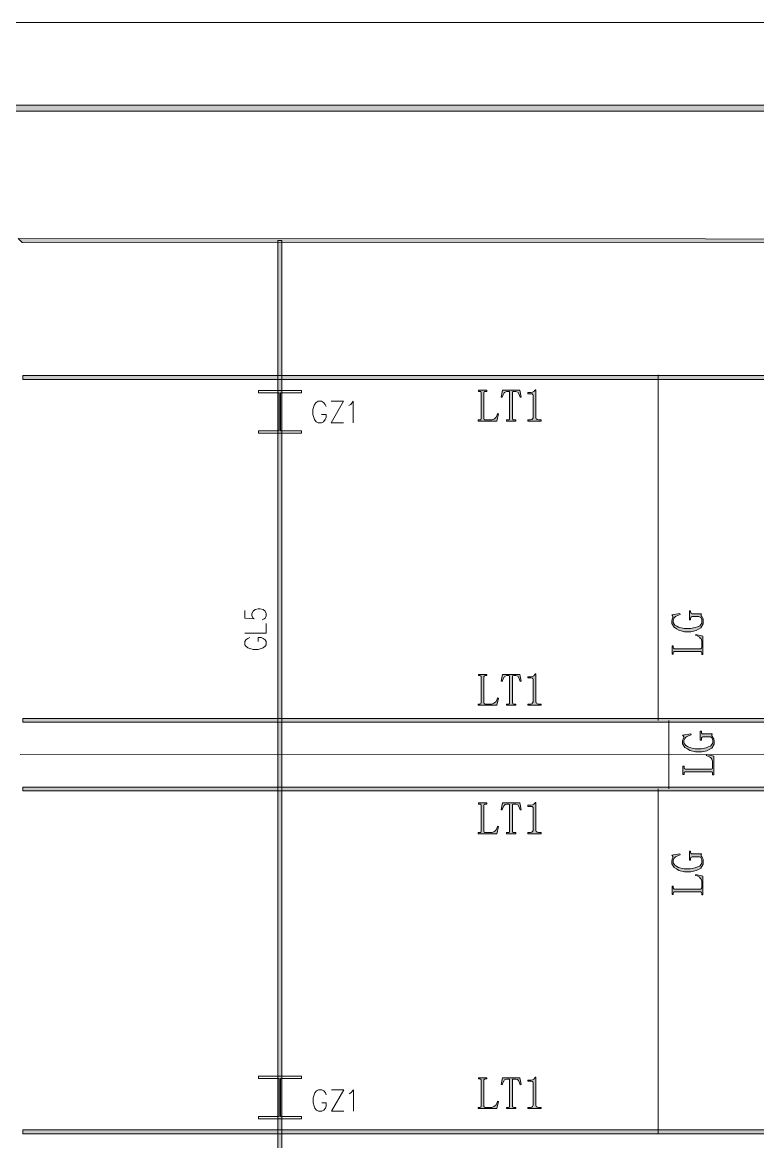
# Model space of a CAD drawing. Header units: millimetres. Extents: x 0 to 586, y 0 to 414.
# Drawn here: x 64.1 to 148.6, y 285.3 to 414.1 of the extents above; entities that cross this region are included whole.
import ezdxf

# ---------------------------------------------------------------- set-up
doc = ezdxf.new("R2010")
doc.units = ezdxf.units.MM

msp = doc.modelspace()

# ---------------------------------------------------------------- hatches: boundary and pattern name
h = msp.add_hatch(color=0)
h.dxf.hatch_style = 2
h.paths.add_polyline_path([(576.117861, 404.569083), (575.429944, 403.877639), (24.994306, 403.877639), (24.302861, 404.569083)])
h = msp.add_hatch(color=0)
h.dxf.hatch_style = 2
h.paths.add_polyline_path([(64.032694, 388.775222), (63.588194, 389.219722), (300.714833, 389.124472), (300.714833, 388.679972)])
h = msp.add_hatch(color=0)
h.dxf.hatch_style = 2
h.paths.add_polyline_path([(93.895333, 270.686389), (93.450833, 270.686389), (93.450833, 388.997472), (93.895333, 388.997472)])
h = msp.add_hatch(color=0)
h.dxf.hatch_style = 2
h.paths.add_polyline_path([(300.714833, 373.4435), (300.714833, 373.002528), (64.096194, 373.002528), (64.096194, 373.4435)])
h = msp.add_hatch(color=0)
h.dxf.hatch_style = 2
h.paths.add_polyline_path([(117.139861, 368.515194), (117.139861, 368.472861), (117.164556, 368.412889), (117.192778, 368.391722), (117.217472, 368.370556), (117.2845, 368.349389), (117.326833, 368.349389), (117.884222, 368.349389), (118.028861, 368.349389), (118.275806, 368.437583), (118.378111, 368.525778), (118.483944, 368.613972), (118.639167, 368.889139), (118.688556, 369.072583), (118.790861, 369.033778), (118.607417, 368.222389), (116.480167, 368.222389), (116.480167, 368.349389), (116.624806, 368.349389), (116.677722, 368.349389), (116.748278, 368.370556), (116.769444, 368.391722), (116.790611, 368.412889), (116.811778, 368.472861), (116.811778, 368.515194), (116.811778, 371.467944), (116.811778, 371.510278), (116.790611, 371.57025), (116.769444, 371.591417), (116.748278, 371.612583), (116.677722, 371.63375), (116.624806, 371.63375), (116.501333, 371.63375), (116.501333, 371.757222), (117.471472, 371.757222), (117.471472, 371.63375), (117.326833, 371.63375), (117.2845, 371.63375), (117.217472, 371.612583), (117.192778, 371.591417), (117.164556, 371.57025), (117.139861, 371.510278), (117.139861, 371.467944)])
h = msp.add_hatch(color=0)
h.dxf.hatch_style = 2
h.paths.add_polyline_path([(120.794639, 368.222389), (119.722194, 368.222389), (119.722194, 368.349389), (119.909167, 368.349389), (119.958556, 368.349389), (120.032639, 368.370556), (120.053806, 368.391722), (120.071444, 368.412889), (120.092611, 368.472861), (120.092611, 368.515194), (120.092611, 371.407972), (120.092611, 371.489111), (120.082028, 371.584361), (120.071444, 371.594944), (120.064389, 371.605528), (119.979722, 371.612583), (119.909167, 371.612583), (119.764528, 371.612583), (119.563444, 371.563194), (119.507, 371.510278), (119.447028, 371.457361), (119.309444, 371.178667), (119.228306, 370.952889), (119.101306, 370.974056), (119.288278, 371.757222), (121.249722, 371.757222), (121.412, 370.974056), (121.309694, 370.952889), (121.228556, 371.168083), (121.098028, 371.44325), (121.052167, 371.499694), (121.006306, 371.556139), (120.815806, 371.612583), (120.671167, 371.612583), (120.568861, 371.612583), (120.452444, 371.605528), (120.441861, 371.594944), (120.434806, 371.584361), (120.424222, 371.478528), (120.424222, 371.386806), (120.424222, 368.515194), (120.424222, 368.472861), (120.448917, 368.412889), (120.473611, 368.391722), (120.501833, 368.370556), (120.568861, 368.349389), (120.607667, 368.349389), (120.794639, 368.349389)])
h = msp.add_hatch(color=0)
h.dxf.hatch_style = 2
h.paths.add_polyline_path([(123.105333, 371.817194), (123.105333, 368.681), (123.105333, 368.596333), (123.15825, 368.472861), (123.211167, 368.430528), (123.260556, 368.391722), (123.405194, 368.349389), (123.500444, 368.349389), (123.705056, 368.349389), (123.705056, 368.222389), (122.198694, 368.222389), (122.198694, 368.349389), (122.385667, 368.349389), (122.487972, 368.349389), (122.639667, 368.391722), (122.685528, 368.430528), (122.731389, 368.472861), (122.77725, 368.596333), (122.77725, 368.681), (122.77725, 371.178667), (122.77725, 371.217472), (122.752556, 371.2845), (122.727861, 371.312722), (122.699639, 371.337417), (122.622028, 371.362111), (122.572639, 371.362111), (122.198694, 371.362111), (122.198694, 371.489111), (122.385667, 371.489111), (122.509139, 371.489111), (122.710222, 371.527917), (122.787833, 371.57025), (122.865444, 371.612583), (122.981861, 371.736056), (123.024194, 371.817194)])
h = msp.add_hatch(color=0)
h.dxf.hatch_style = 2
h.paths.add_polyline_path([(138.878028, 345.189528), (138.878028, 345.034306), (139.089694, 344.748556), (139.301361, 344.621556), (139.513028, 344.491028), (140.158611, 344.3605), (140.592528, 344.3605), (140.885333, 344.3605), (141.432139, 344.459278), (141.689667, 344.558056), (141.947194, 344.656833), (142.204722, 344.981389), (142.204722, 345.210694), (142.204722, 345.323583), (142.158861, 345.5035), (142.113, 345.570528), (142.067139, 345.637556), (141.929556, 345.715167), (141.834306, 345.72575), (141.132278, 345.72575), (141.072306, 345.72575), (140.980583, 345.694), (140.948833, 345.665778), (140.917083, 345.634028), (140.885333, 345.538778), (140.885333, 345.478806), (140.885333, 345.355333), (140.761861, 345.355333), (140.761861, 346.385444), (140.885333, 346.385444), (140.885333, 346.283139), (140.885333, 346.230222), (140.917083, 346.149083), (140.948833, 346.117333), (140.980583, 346.085583), (141.061722, 346.053833), (141.114639, 346.053833), (142.14475, 346.053833), (142.134167, 346.036194), (142.116528, 345.997389), (142.113, 345.983278), (142.109472, 345.965639), (142.102417, 345.930361), (142.102417, 345.909194), (142.102417, 345.891556), (142.109472, 345.849222), (142.113, 345.828056), (142.116528, 345.806889), (142.14475, 345.764556), (142.165917, 345.746917), (142.215306, 345.683417), (142.289389, 345.552889), (142.310556, 345.485861), (142.328194, 345.418833), (142.349361, 345.270667), (142.349361, 345.186), (142.349361, 344.875556), (142.077722, 344.424), (141.802556, 344.279361), (141.530917, 344.134722), (140.924139, 343.990083), (140.592528, 343.990083), (140.211528, 343.990083), (139.555361, 344.159417), (139.283722, 344.32875), (139.008556, 344.501611), (138.733389, 344.928472), (138.733389, 345.189528), (138.733389, 345.2495), (138.765139, 345.394139), (138.796889, 345.478806), (138.828639, 345.559944), (138.860389, 345.66225), (138.860389, 345.683417), (138.860389, 345.715167), (138.846278, 345.778667), (138.828639, 345.806889), (138.814528, 345.838639), (138.765139, 345.891556), (138.733389, 345.912722), (139.661194, 346.078528), (139.703528, 345.955056), (139.488333, 345.891556), (139.170833, 345.736333), (139.075583, 345.644611), (138.976806, 345.549361), (138.878028, 345.323583)])
h = msp.add_hatch(color=0)
h.dxf.hatch_style = 2
h.paths.add_polyline_path([(142.01775, 342.025111), (142.060083, 342.025111), (142.123583, 342.049806), (142.141222, 342.078028), (142.162389, 342.102722), (142.183556, 342.16975), (142.183556, 342.212083), (142.183556, 342.769472), (142.183556, 342.914111), (142.095361, 343.161056), (142.007167, 343.263361), (141.918972, 343.369194), (141.647333, 343.524417), (141.460361, 343.573806), (141.499167, 343.679639), (142.310556, 343.492667), (142.310556, 341.365417), (142.183556, 341.365417), (142.183556, 341.510056), (142.183556, 341.562972), (142.162389, 341.633528), (142.141222, 341.654694), (142.123583, 341.675861), (142.060083, 341.697028), (142.01775, 341.697028), (139.065, 341.697028), (139.026194, 341.697028), (138.962694, 341.675861), (138.941528, 341.654694), (138.920361, 341.633528), (138.902722, 341.562972), (138.902722, 341.510056), (138.902722, 341.386583), (138.775722, 341.386583), (138.775722, 342.356722), (138.902722, 342.356722), (138.902722, 342.212083), (138.902722, 342.16975), (138.920361, 342.102722), (138.941528, 342.078028), (138.962694, 342.049806), (139.026194, 342.025111), (139.065, 342.025111)])
h = msp.add_hatch(color=0)
h.dxf.hatch_style = 2
h.paths.add_polyline_path([(117.139861, 335.830333), (117.139861, 335.791528), (117.164556, 335.728028), (117.192778, 335.706861), (117.217472, 335.685694), (117.2845, 335.668056), (117.326833, 335.668056), (117.884222, 335.668056), (118.028861, 335.668056), (118.275806, 335.75625), (118.378111, 335.840917), (118.483944, 335.929111), (118.639167, 336.204278), (118.688556, 336.39125), (118.790861, 336.348917), (118.607417, 335.541056), (116.480167, 335.541056), (116.480167, 335.668056), (116.624806, 335.668056), (116.677722, 335.668056), (116.748278, 335.685694), (116.769444, 335.706861), (116.790611, 335.728028), (116.811778, 335.791528), (116.811778, 335.830333), (116.811778, 338.783083), (116.811778, 338.825417), (116.790611, 338.888917), (116.769444, 338.910083), (116.748278, 338.927722), (116.677722, 338.948889), (116.624806, 338.948889), (116.501333, 338.948889), (116.501333, 339.075889), (117.471472, 339.075889), (117.471472, 338.948889), (117.326833, 338.948889), (117.2845, 338.948889), (117.217472, 338.927722), (117.192778, 338.910083), (117.164556, 338.888917), (117.139861, 338.825417), (117.139861, 338.783083)])
h = msp.add_hatch(color=0)
h.dxf.hatch_style = 2
h.paths.add_polyline_path([(120.794639, 335.541056), (119.722194, 335.541056), (119.722194, 335.668056), (119.909167, 335.668056), (119.958556, 335.668056), (120.032639, 335.685694), (120.053806, 335.706861), (120.071444, 335.728028), (120.092611, 335.791528), (120.092611, 335.830333), (120.092611, 338.723111), (120.092611, 338.807778), (120.082028, 338.8995), (120.071444, 338.910083), (120.064389, 338.920667), (119.979722, 338.93125), (119.909167, 338.93125), (119.764528, 338.93125), (119.563444, 338.878333), (119.507, 338.828944), (119.447028, 338.776028), (119.309444, 338.497333), (119.228306, 338.268028), (119.101306, 338.292722), (119.288278, 339.075889), (121.249722, 339.075889), (121.412, 338.292722), (121.309694, 338.268028), (121.228556, 338.48675), (121.098028, 338.761917), (121.052167, 338.818361), (121.006306, 338.874806), (120.815806, 338.93125), (120.671167, 338.93125), (120.568861, 338.93125), (120.452444, 338.920667), (120.441861, 338.910083), (120.434806, 338.8995), (120.424222, 338.797194), (120.424222, 338.705472), (120.424222, 335.830333), (120.424222, 335.791528), (120.448917, 335.728028), (120.473611, 335.706861), (120.501833, 335.685694), (120.568861, 335.668056), (120.607667, 335.668056), (120.794639, 335.668056)])
h = msp.add_hatch(color=0)
h.dxf.hatch_style = 2
h.paths.add_polyline_path([(123.105333, 339.135861), (123.105333, 335.996139), (123.105333, 335.915), (123.15825, 335.791528), (123.211167, 335.749194), (123.260556, 335.706861), (123.405194, 335.668056), (123.500444, 335.668056), (123.705056, 335.668056), (123.705056, 335.541056), (122.198694, 335.541056), (122.198694, 335.668056), (122.385667, 335.668056), (122.487972, 335.668056), (122.639667, 335.706861), (122.685528, 335.749194), (122.731389, 335.791528), (122.77725, 335.915), (122.77725, 335.996139), (122.77725, 338.493806), (122.77725, 338.536139), (122.752556, 338.603167), (122.727861, 338.627861), (122.699639, 338.652556), (122.622028, 338.680778), (122.572639, 338.680778), (122.198694, 338.680778), (122.198694, 338.80425), (122.385667, 338.80425), (122.509139, 338.80425), (122.710222, 338.846583), (122.787833, 338.888917), (122.865444, 338.927722), (122.981861, 339.051194), (123.024194, 339.135861)])
h = msp.add_hatch(color=0)
h.dxf.hatch_style = 2
h.paths.add_polyline_path([(300.714833, 334.01), (300.714833, 333.5655), (64.096194, 333.5655), (64.096194, 334.01)])
h = msp.add_hatch(color=0)
h.dxf.hatch_style = 2
h.paths.add_polyline_path([(140.126861, 331.353583), (140.126861, 331.198361), (140.338528, 330.916139), (140.550194, 330.785611), (140.761861, 330.658611), (141.407444, 330.528083), (141.841361, 330.528083), (142.130639, 330.528083), (142.677444, 330.626861), (142.934972, 330.725639), (143.196028, 330.824417), (143.453556, 331.148972), (143.453556, 331.37475), (143.453556, 331.487639), (143.407694, 331.671083), (143.361833, 331.738111), (143.312444, 331.805139), (143.174861, 331.88275), (143.083139, 331.893333), (142.381111, 331.893333), (142.317611, 331.893333), (142.225889, 331.861583), (142.194139, 331.829833), (142.165917, 331.798083), (142.134167, 331.706361), (142.134167, 331.642861), (142.134167, 331.519389), (142.007167, 331.519389), (142.007167, 332.553028), (142.134167, 332.553028), (142.134167, 332.447194), (142.134167, 332.397806), (142.165917, 332.313139), (142.194139, 332.284917), (142.225889, 332.253167), (142.307028, 332.221417), (142.359944, 332.221417), (143.390056, 332.221417), (143.379472, 332.20025), (143.365361, 332.164972), (143.358306, 332.147333), (143.354778, 332.133222), (143.35125, 332.097944), (143.35125, 332.076778), (143.35125, 332.055611), (143.354778, 332.013278), (143.358306, 331.995639), (143.365361, 331.974472), (143.390056, 331.932139), (143.411222, 331.910972), (143.464139, 331.851), (143.534694, 331.720472), (143.555861, 331.653444), (143.577028, 331.586417), (143.598194, 331.434722), (143.598194, 331.353583), (143.598194, 331.043139), (143.323028, 330.588056), (143.051389, 330.443417), (142.776222, 330.298778), (142.172972, 330.154139), (141.841361, 330.154139), (141.460361, 330.154139), (140.804194, 330.327), (140.529028, 330.496333), (140.253861, 330.665667), (139.982222, 331.096056), (139.982222, 331.353583), (139.982222, 331.417083), (140.013972, 331.561722), (140.045722, 331.642861), (140.077472, 331.727528), (140.105694, 331.829833), (140.105694, 331.851), (140.105694, 331.88275), (140.091583, 331.942722), (140.077472, 331.974472), (140.059833, 332.006222), (140.013972, 332.059139), (139.982222, 332.076778), (140.910028, 332.242583), (140.948833, 332.119111), (140.733639, 332.059139), (140.419667, 331.903917), (140.320889, 331.808667), (140.222111, 331.716944), (140.126861, 331.487639)])
h = msp.add_hatch(color=0)
h.dxf.hatch_style = 2
h.paths.add_polyline_path([(143.266583, 328.192694), (143.308917, 328.192694), (143.368889, 328.217389), (143.390056, 328.242083), (143.411222, 328.270306), (143.432389, 328.337333), (143.432389, 328.376139), (143.432389, 328.933528), (143.432389, 329.078167), (143.344194, 329.328639), (143.256, 329.430944), (143.167806, 329.53325), (142.892639, 329.688472), (142.705667, 329.741389), (142.748, 329.843694), (143.555861, 329.656722), (143.555861, 327.533), (143.432389, 327.533), (143.432389, 327.677639), (143.432389, 327.727028), (143.411222, 327.801111), (143.390056, 327.822278), (143.368889, 327.843444), (143.308917, 327.861083), (143.266583, 327.861083), (140.313833, 327.861083), (140.2715, 327.861083), (140.211528, 327.843444), (140.190361, 327.822278), (140.169194, 327.801111), (140.148028, 327.727028), (140.148028, 327.677639), (140.148028, 327.554167), (140.021028, 327.554167), (140.021028, 328.520778), (140.148028, 328.520778), (140.148028, 328.376139), (140.148028, 328.337333), (140.169194, 328.270306), (140.190361, 328.242083), (140.211528, 328.217389), (140.2715, 328.192694), (140.313833, 328.192694)])
h = msp.add_hatch(color=0)
h.dxf.hatch_style = 2
h.paths.add_polyline_path([(300.714833, 326.121889), (300.714833, 325.677389), (64.096194, 325.677389), (64.096194, 326.121889)])
h = msp.add_hatch(color=0)
h.dxf.hatch_style = 2
h.paths.add_polyline_path([(117.139861, 321.045417), (117.139861, 321.003083), (117.164556, 320.943111), (117.192778, 320.921944), (117.217472, 320.900778), (117.2845, 320.879611), (117.326833, 320.879611), (117.884222, 320.879611), (118.028861, 320.879611), (118.275806, 320.967806), (118.378111, 321.056), (118.483944, 321.144194), (118.639167, 321.419361), (118.688556, 321.602806), (118.790861, 321.564), (118.607417, 320.752611), (116.480167, 320.752611), (116.480167, 320.879611), (116.624806, 320.879611), (116.677722, 320.879611), (116.748278, 320.900778), (116.769444, 320.921944), (116.790611, 320.943111), (116.811778, 321.003083), (116.811778, 321.045417), (116.811778, 323.998167), (116.811778, 324.0405), (116.790611, 324.100472), (116.769444, 324.121639), (116.748278, 324.142806), (116.677722, 324.163972), (116.624806, 324.163972), (116.501333, 324.163972), (116.501333, 324.287444), (117.471472, 324.287444), (117.471472, 324.163972), (117.326833, 324.163972), (117.2845, 324.163972), (117.217472, 324.142806), (117.192778, 324.121639), (117.164556, 324.100472), (117.139861, 324.0405), (117.139861, 323.998167)])
h = msp.add_hatch(color=0)
h.dxf.hatch_style = 2
h.paths.add_polyline_path([(120.794639, 320.752611), (119.722194, 320.752611), (119.722194, 320.879611), (119.909167, 320.879611), (119.958556, 320.879611), (120.032639, 320.900778), (120.053806, 320.921944), (120.071444, 320.943111), (120.092611, 321.003083), (120.092611, 321.045417), (120.092611, 323.938194), (120.092611, 324.019333), (120.082028, 324.114583), (120.071444, 324.125167), (119.979722, 324.142806), (119.909167, 324.142806), (119.764528, 324.142806), (119.563444, 324.093417), (119.507, 324.0405), (119.447028, 323.987583), (119.309444, 323.708889), (119.228306, 323.483111), (119.101306, 323.504278), (119.288278, 324.287444), (121.249722, 324.287444), (121.412, 323.504278), (121.309694, 323.483111), (121.228556, 323.698306), (121.098028, 323.973472), (121.052167, 324.029917), (121.006306, 324.086361), (120.815806, 324.142806), (120.671167, 324.142806), (120.568861, 324.142806), (120.452444, 324.132222), (120.441861, 324.125167), (120.434806, 324.114583), (120.424222, 324.00875), (120.424222, 323.917028), (120.424222, 321.045417), (120.424222, 321.003083), (120.448917, 320.943111), (120.473611, 320.921944), (120.501833, 320.900778), (120.568861, 320.879611), (120.607667, 320.879611), (120.794639, 320.879611)])
h = msp.add_hatch(color=0)
h.dxf.hatch_style = 2
h.paths.add_polyline_path([(123.105333, 324.347417), (123.105333, 321.211222), (123.105333, 321.126556), (123.15825, 321.003083), (123.211167, 320.96075), (123.260556, 320.921944), (123.405194, 320.879611), (123.500444, 320.879611), (123.705056, 320.879611), (123.705056, 320.752611), (122.198694, 320.752611), (122.198694, 320.879611), (122.385667, 320.879611), (122.487972, 320.879611), (122.639667, 320.921944), (122.685528, 320.96075), (122.731389, 321.003083), (122.77725, 321.126556), (122.77725, 321.211222), (122.77725, 323.708889), (122.77725, 323.747694), (122.752556, 323.814722), (122.727861, 323.842944), (122.699639, 323.867639), (122.622028, 323.892333), (122.572639, 323.892333), (122.198694, 323.892333), (122.198694, 324.019333), (122.385667, 324.019333), (122.509139, 324.019333), (122.710222, 324.058139), (122.787833, 324.100472), (122.865444, 324.142806), (122.981861, 324.266278), (123.024194, 324.347417)])
h = msp.add_hatch(color=0)
h.dxf.hatch_style = 2
h.paths.add_polyline_path([(138.878028, 317.552917), (138.878028, 317.397694), (139.089694, 317.111944), (139.301361, 316.984944), (139.513028, 316.854417), (140.158611, 316.723889), (140.592528, 316.723889), (140.885333, 316.723889), (141.432139, 316.822667), (141.689667, 316.921444), (141.947194, 317.020222), (142.204722, 317.344778), (142.204722, 317.574083), (142.204722, 317.686972), (142.158861, 317.866889), (142.113, 317.933917), (142.067139, 318.000944), (141.929556, 318.078556), (141.834306, 318.089139), (141.132278, 318.089139), (141.072306, 318.089139), (140.980583, 318.057389), (140.948833, 318.029167), (140.917083, 317.997417), (140.885333, 317.902167), (140.885333, 317.842194), (140.885333, 317.718722), (140.761861, 317.718722), (140.761861, 318.748833), (140.885333, 318.748833), (140.885333, 318.646528), (140.885333, 318.593611), (140.917083, 318.512472), (140.948833, 318.480722), (140.980583, 318.448972), (141.061722, 318.417222), (141.114639, 318.417222), (142.14475, 318.417222), (142.134167, 318.399583), (142.116528, 318.360778), (142.113, 318.346667), (142.109472, 318.329028), (142.102417, 318.29375), (142.102417, 318.272583), (142.102417, 318.254944), (142.109472, 318.212611), (142.113, 318.191444), (142.116528, 318.170278), (142.14475, 318.127944), (142.165917, 318.110306), (142.215306, 318.046806), (142.289389, 317.916278), (142.310556, 317.84925), (142.328194, 317.782222), (142.349361, 317.634056), (142.349361, 317.549389), (142.349361, 317.238944), (142.077722, 316.787389), (141.802556, 316.64275), (141.530917, 316.498111), (140.924139, 316.353472), (140.592528, 316.353472), (140.211528, 316.353472), (139.555361, 316.522806), (139.283722, 316.692139), (139.008556, 316.865), (138.733389, 317.291861), (138.733389, 317.552917), (138.733389, 317.612889), (138.765139, 317.757528), (138.796889, 317.842194), (138.828639, 317.923333), (138.860389, 318.025639), (138.860389, 318.046806), (138.860389, 318.078556), (138.846278, 318.142056), (138.828639, 318.170278), (138.814528, 318.202028), (138.765139, 318.254944), (138.733389, 318.276111), (139.661194, 318.441917), (139.703528, 318.318444), (139.488333, 318.254944), (139.170833, 318.099722), (139.075583, 318.008), (138.976806, 317.91275), (138.878028, 317.686972)])
h = msp.add_hatch(color=0)
h.dxf.hatch_style = 2
h.paths.add_polyline_path([(142.01775, 314.3885), (142.060083, 314.3885), (142.123583, 314.413194), (142.141222, 314.441417), (142.162389, 314.466111), (142.183556, 314.533139), (142.183556, 314.575472), (142.183556, 315.132861), (142.183556, 315.2775), (142.095361, 315.524444), (142.007167, 315.62675), (141.918972, 315.732583), (141.647333, 315.887806), (141.460361, 315.937194), (141.499167, 316.043028), (142.310556, 315.856056), (142.310556, 313.728806), (142.183556, 313.728806), (142.183556, 313.873444), (142.183556, 313.926361), (142.162389, 313.996917), (142.141222, 314.018083), (142.123583, 314.03925), (142.060083, 314.060417), (142.01775, 314.060417), (139.065, 314.060417), (139.026194, 314.060417), (138.962694, 314.03925), (138.941528, 314.018083), (138.920361, 313.996917), (138.902722, 313.926361), (138.902722, 313.873444), (138.902722, 313.749972), (138.775722, 313.749972), (138.775722, 314.720111), (138.902722, 314.720111), (138.902722, 314.575472), (138.902722, 314.533139), (138.920361, 314.466111), (138.941528, 314.441417), (138.962694, 314.413194), (139.026194, 314.3885), (139.065, 314.3885)])
h = msp.add_hatch(color=0)
h.dxf.hatch_style = 2
h.paths.add_polyline_path([(117.139861, 289.429472), (117.139861, 289.387139), (117.164556, 289.327167), (117.192778, 289.306), (117.217472, 289.284833), (117.2845, 289.263667), (117.326833, 289.263667), (117.884222, 289.263667), (118.028861, 289.263667), (118.275806, 289.351861), (118.378111, 289.440056), (118.483944, 289.52825), (118.639167, 289.803417), (118.688556, 289.990389), (118.790861, 289.948056), (118.607417, 289.140194), (116.480167, 289.140194), (116.480167, 289.263667), (116.624806, 289.263667), (116.677722, 289.263667), (116.748278, 289.284833), (116.769444, 289.306), (116.790611, 289.327167), (116.811778, 289.387139), (116.811778, 289.429472), (116.811778, 292.382222), (116.811778, 292.424556), (116.790611, 292.484528), (116.769444, 292.505694), (116.748278, 292.526861), (116.677722, 292.548028), (116.624806, 292.548028), (116.501333, 292.548028), (116.501333, 292.6715), (117.471472, 292.6715), (117.471472, 292.548028), (117.326833, 292.548028), (117.2845, 292.548028), (117.217472, 292.526861), (117.192778, 292.505694), (117.164556, 292.484528), (117.139861, 292.424556), (117.139861, 292.382222)])
h = msp.add_hatch(color=0)
h.dxf.hatch_style = 2
h.paths.add_polyline_path([(120.794639, 289.140194), (119.722194, 289.140194), (119.722194, 289.263667), (119.909167, 289.263667), (119.958556, 289.263667), (120.032639, 289.284833), (120.053806, 289.306), (120.071444, 289.327167), (120.092611, 289.387139), (120.092611, 289.429472), (120.092611, 292.32225), (120.092611, 292.403389), (120.082028, 292.498639), (120.071444, 292.509222), (120.064389, 292.519806), (119.979722, 292.530389), (119.909167, 292.530389), (119.764528, 292.530389), (119.563444, 292.477472), (119.507, 292.424556), (119.447028, 292.375167), (119.309444, 292.092944), (119.228306, 291.867167), (119.101306, 291.888333), (119.288278, 292.6715), (121.249722, 292.6715), (121.412, 291.888333), (121.309694, 291.867167), (121.228556, 292.085889), (121.098028, 292.357528), (121.052167, 292.413972), (121.006306, 292.470417), (120.815806, 292.530389), (120.671167, 292.530389), (120.568861, 292.530389), (120.452444, 292.519806), (120.441861, 292.509222), (120.434806, 292.498639), (120.424222, 292.396333), (120.424222, 292.301083), (120.424222, 289.429472), (120.424222, 289.387139), (120.448917, 289.327167), (120.473611, 289.306), (120.501833, 289.284833), (120.568861, 289.263667), (120.607667, 289.263667), (120.794639, 289.263667)])
h = msp.add_hatch(color=0)
h.dxf.hatch_style = 2
h.paths.add_polyline_path([(123.105333, 292.731472), (123.105333, 289.595278), (123.105333, 289.510611), (123.15825, 289.387139), (123.211167, 289.348333), (123.260556, 289.306), (123.405194, 289.263667), (123.500444, 289.263667), (123.705056, 289.263667), (123.705056, 289.140194), (122.198694, 289.140194), (122.198694, 289.263667), (122.385667, 289.263667), (122.487972, 289.263667), (122.639667, 289.306), (122.685528, 289.348333), (122.731389, 289.387139), (122.77725, 289.510611), (122.77725, 289.595278), (122.77725, 292.092944), (122.77725, 292.13175), (122.752556, 292.198778), (122.727861, 292.227), (122.699639, 292.251694), (122.622028, 292.276389), (122.572639, 292.276389), (122.198694, 292.276389), (122.198694, 292.403389), (122.385667, 292.403389), (122.509139, 292.403389), (122.710222, 292.445722), (122.787833, 292.484528), (122.865444, 292.526861), (122.981861, 292.650333), (123.024194, 292.731472)])
h = msp.add_hatch(color=0)
h.dxf.hatch_style = 2
h.paths.add_polyline_path([(300.714833, 286.684861), (300.714833, 286.240361), (64.096194, 286.240361), (64.096194, 286.684861)])

# ---------------------------------------------------------------- linework, layer by layer
at = {"color": 0, "lineweight": 0}
for points in [[(0, 0), (585.632278, 0), (585.632278, 414.0835), (0, 414.0835)], [(576.117861, 404.569083), (575.429944, 403.877639), (24.994306, 403.877639), (24.302861, 404.569083)], [(64.032694, 388.775222), (63.588194, 389.219722), (300.714833, 389.124472), (300.714833, 388.679972)], [(93.895333, 270.686389), (93.450833, 270.686389), (93.450833, 388.997472), (93.895333, 388.997472)], [(300.714833, 373.4435), (300.714833, 373.002528), (64.096194, 373.002528), (64.096194, 373.4435)], [(117.139861, 368.515194), (117.139861, 368.472861), (117.164556, 368.412889), (117.192778, 368.391722), (117.217472, 368.370556), (117.2845, 368.349389), (117.326833, 368.349389), (117.884222, 368.349389), (118.028861, 368.349389), (118.275806, 368.437583), (118.378111, 368.525778), (118.483944, 368.613972), (118.639167, 368.889139), (118.688556, 369.072583), (118.790861, 369.033778), (118.607417, 368.222389), (116.480167, 368.222389), (116.480167, 368.349389), (116.624806, 368.349389), (116.677722, 368.349389), (116.748278, 368.370556), (116.769444, 368.391722), (116.790611, 368.412889), (116.811778, 368.472861), (116.811778, 368.515194), (116.811778, 371.467944), (116.811778, 371.510278), (116.790611, 371.57025), (116.769444, 371.591417), (116.748278, 371.612583), (116.677722, 371.63375), (116.624806, 371.63375), (116.501333, 371.63375), (116.501333, 371.757222), (117.471472, 371.757222), (117.471472, 371.63375), (117.326833, 371.63375), (117.2845, 371.63375), (117.217472, 371.612583), (117.192778, 371.591417), (117.164556, 371.57025), (117.139861, 371.510278), (117.139861, 371.467944)], [(120.794639, 368.222389), (119.722194, 368.222389), (119.722194, 368.349389), (119.909167, 368.349389), (119.958556, 368.349389), (120.032639, 368.370556), (120.053806, 368.391722), (120.071444, 368.412889), (120.092611, 368.472861), (120.092611, 368.515194), (120.092611, 371.407972), (120.092611, 371.489111), (120.082028, 371.584361), (120.071444, 371.594944), (120.064389, 371.605528), (119.979722, 371.612583), (119.909167, 371.612583), (119.764528, 371.612583), (119.563444, 371.563194), (119.507, 371.510278), (119.447028, 371.457361), (119.309444, 371.178667), (119.228306, 370.952889), (119.101306, 370.974056), (119.288278, 371.757222), (121.249722, 371.757222), (121.412, 370.974056), (121.309694, 370.952889), (121.228556, 371.168083), (121.098028, 371.44325), (121.052167, 371.499694), (121.006306, 371.556139), (120.815806, 371.612583), (120.671167, 371.612583), (120.568861, 371.612583), (120.452444, 371.605528), (120.441861, 371.594944), (120.434806, 371.584361), (120.424222, 371.478528), (120.424222, 371.386806), (120.424222, 368.515194), (120.424222, 368.472861), (120.448917, 368.412889), (120.473611, 368.391722), (120.501833, 368.370556), (120.568861, 368.349389), (120.607667, 368.349389), (120.794639, 368.349389)], [(123.105333, 371.817194), (123.105333, 368.681), (123.105333, 368.596333), (123.15825, 368.472861), (123.211167, 368.430528), (123.260556, 368.391722), (123.405194, 368.349389), (123.500444, 368.349389), (123.705056, 368.349389), (123.705056, 368.222389), (122.198694, 368.222389), (122.198694, 368.349389), (122.385667, 368.349389), (122.487972, 368.349389), (122.639667, 368.391722), (122.685528, 368.430528), (122.731389, 368.472861), (122.77725, 368.596333), (122.77725, 368.681), (122.77725, 371.178667), (122.77725, 371.217472), (122.752556, 371.2845), (122.727861, 371.312722), (122.699639, 371.337417), (122.622028, 371.362111), (122.572639, 371.362111), (122.198694, 371.362111), (122.198694, 371.489111), (122.385667, 371.489111), (122.509139, 371.489111), (122.710222, 371.527917), (122.787833, 371.57025), (122.865444, 371.612583), (122.981861, 371.736056), (123.024194, 371.817194)], [(138.878028, 345.189528), (138.878028, 345.034306), (139.089694, 344.748556), (139.301361, 344.621556), (139.513028, 344.491028), (140.158611, 344.3605), (140.592528, 344.3605), (140.885333, 344.3605), (141.432139, 344.459278), (141.689667, 344.558056), (141.947194, 344.656833), (142.204722, 344.981389), (142.204722, 345.210694), (142.204722, 345.323583), (142.158861, 345.5035), (142.113, 345.570528), (142.067139, 345.637556), (141.929556, 345.715167), (141.834306, 345.72575), (141.132278, 345.72575), (141.072306, 345.72575), (140.980583, 345.694), (140.948833, 345.665778), (140.917083, 345.634028), (140.885333, 345.538778), (140.885333, 345.478806), (140.885333, 345.355333), (140.761861, 345.355333), (140.761861, 346.385444), (140.885333, 346.385444), (140.885333, 346.283139), (140.885333, 346.230222), (140.917083, 346.149083), (140.948833, 346.117333), (140.980583, 346.085583), (141.061722, 346.053833), (141.114639, 346.053833), (142.14475, 346.053833), (142.134167, 346.036194), (142.116528, 345.997389), (142.113, 345.983278), (142.109472, 345.965639), (142.102417, 345.930361), (142.102417, 345.909194), (142.102417, 345.891556), (142.109472, 345.849222), (142.113, 345.828056), (142.116528, 345.806889), (142.14475, 345.764556), (142.165917, 345.746917), (142.215306, 345.683417), (142.289389, 345.552889), (142.310556, 345.485861), (142.328194, 345.418833), (142.349361, 345.270667), (142.349361, 345.186), (142.349361, 344.875556), (142.077722, 344.424), (141.802556, 344.279361), (141.530917, 344.134722), (140.924139, 343.990083), (140.592528, 343.990083), (140.211528, 343.990083), (139.555361, 344.159417), (139.283722, 344.32875), (139.008556, 344.501611), (138.733389, 344.928472), (138.733389, 345.189528), (138.733389, 345.2495), (138.765139, 345.394139), (138.796889, 345.478806), (138.828639, 345.559944), (138.860389, 345.66225), (138.860389, 345.683417), (138.860389, 345.715167), (138.846278, 345.778667), (138.828639, 345.806889), (138.814528, 345.838639), (138.765139, 345.891556), (138.733389, 345.912722), (139.661194, 346.078528), (139.703528, 345.955056), (139.488333, 345.891556), (139.170833, 345.736333), (139.075583, 345.644611), (138.976806, 345.549361), (138.878028, 345.323583)], [(142.01775, 342.025111), (142.060083, 342.025111), (142.123583, 342.049806), (142.141222, 342.078028), (142.162389, 342.102722), (142.183556, 342.16975), (142.183556, 342.212083), (142.183556, 342.769472), (142.183556, 342.914111), (142.095361, 343.161056), (142.007167, 343.263361), (141.918972, 343.369194), (141.647333, 343.524417), (141.460361, 343.573806), (141.499167, 343.679639), (142.310556, 343.492667), (142.310556, 341.365417), (142.183556, 341.365417), (142.183556, 341.510056), (142.183556, 341.562972), (142.162389, 341.633528), (142.141222, 341.654694), (142.123583, 341.675861), (142.060083, 341.697028), (142.01775, 341.697028), (139.065, 341.697028), (139.026194, 341.697028), (138.962694, 341.675861), (138.941528, 341.654694), (138.920361, 341.633528), (138.902722, 341.562972), (138.902722, 341.510056), (138.902722, 341.386583), (138.775722, 341.386583), (138.775722, 342.356722), (138.902722, 342.356722), (138.902722, 342.212083), (138.902722, 342.16975), (138.920361, 342.102722), (138.941528, 342.078028), (138.962694, 342.049806), (139.026194, 342.025111), (139.065, 342.025111)], [(117.139861, 335.830333), (117.139861, 335.791528), (117.164556, 335.728028), (117.192778, 335.706861), (117.217472, 335.685694), (117.2845, 335.668056), (117.326833, 335.668056), (117.884222, 335.668056), (118.028861, 335.668056), (118.275806, 335.75625), (118.378111, 335.840917), (118.483944, 335.929111), (118.639167, 336.204278), (118.688556, 336.39125), (118.790861, 336.348917), (118.607417, 335.541056), (116.480167, 335.541056), (116.480167, 335.668056), (116.624806, 335.668056), (116.677722, 335.668056), (116.748278, 335.685694), (116.769444, 335.706861), (116.790611, 335.728028), (116.811778, 335.791528), (116.811778, 335.830333), (116.811778, 338.783083), (116.811778, 338.825417), (116.790611, 338.888917), (116.769444, 338.910083), (116.748278, 338.927722), (116.677722, 338.948889), (116.624806, 338.948889), (116.501333, 338.948889), (116.501333, 339.075889), (117.471472, 339.075889), (117.471472, 338.948889), (117.326833, 338.948889), (117.2845, 338.948889), (117.217472, 338.927722), (117.192778, 338.910083), (117.164556, 338.888917), (117.139861, 338.825417), (117.139861, 338.783083)], [(120.794639, 335.541056), (119.722194, 335.541056), (119.722194, 335.668056), (119.909167, 335.668056), (119.958556, 335.668056), (120.032639, 335.685694), (120.053806, 335.706861), (120.071444, 335.728028), (120.092611, 335.791528), (120.092611, 335.830333), (120.092611, 338.723111), (120.092611, 338.807778), (120.082028, 338.8995), (120.071444, 338.910083), (120.064389, 338.920667), (119.979722, 338.93125), (119.909167, 338.93125), (119.764528, 338.93125), (119.563444, 338.878333), (119.507, 338.828944), (119.447028, 338.776028), (119.309444, 338.497333), (119.228306, 338.268028), (119.101306, 338.292722), (119.288278, 339.075889), (121.249722, 339.075889), (121.412, 338.292722), (121.309694, 338.268028), (121.228556, 338.48675), (121.098028, 338.761917), (121.052167, 338.818361), (121.006306, 338.874806), (120.815806, 338.93125), (120.671167, 338.93125), (120.568861, 338.93125), (120.452444, 338.920667), (120.441861, 338.910083), (120.434806, 338.8995), (120.424222, 338.797194), (120.424222, 338.705472), (120.424222, 335.830333), (120.424222, 335.791528), (120.448917, 335.728028), (120.473611, 335.706861), (120.501833, 335.685694), (120.568861, 335.668056), (120.607667, 335.668056), (120.794639, 335.668056)], [(123.105333, 339.135861), (123.105333, 335.996139), (123.105333, 335.915), (123.15825, 335.791528), (123.211167, 335.749194), (123.260556, 335.706861), (123.405194, 335.668056), (123.500444, 335.668056), (123.705056, 335.668056), (123.705056, 335.541056), (122.198694, 335.541056), (122.198694, 335.668056), (122.385667, 335.668056), (122.487972, 335.668056), (122.639667, 335.706861), (122.685528, 335.749194), (122.731389, 335.791528), (122.77725, 335.915), (122.77725, 335.996139), (122.77725, 338.493806), (122.77725, 338.536139), (122.752556, 338.603167), (122.727861, 338.627861), (122.699639, 338.652556), (122.622028, 338.680778), (122.572639, 338.680778), (122.198694, 338.680778), (122.198694, 338.80425), (122.385667, 338.80425), (122.509139, 338.80425), (122.710222, 338.846583), (122.787833, 338.888917), (122.865444, 338.927722), (122.981861, 339.051194), (123.024194, 339.135861)], [(300.714833, 334.01), (300.714833, 333.5655), (64.096194, 333.5655), (64.096194, 334.01)], [(140.126861, 331.353583), (140.126861, 331.198361), (140.338528, 330.916139), (140.550194, 330.785611), (140.761861, 330.658611), (141.407444, 330.528083), (141.841361, 330.528083), (142.130639, 330.528083), (142.677444, 330.626861), (142.934972, 330.725639), (143.196028, 330.824417), (143.453556, 331.148972), (143.453556, 331.37475), (143.453556, 331.487639), (143.407694, 331.671083), (143.361833, 331.738111), (143.312444, 331.805139), (143.174861, 331.88275), (143.083139, 331.893333), (142.381111, 331.893333), (142.317611, 331.893333), (142.225889, 331.861583), (142.194139, 331.829833), (142.165917, 331.798083), (142.134167, 331.706361), (142.134167, 331.642861), (142.134167, 331.519389), (142.007167, 331.519389), (142.007167, 332.553028), (142.134167, 332.553028), (142.134167, 332.447194), (142.134167, 332.397806), (142.165917, 332.313139), (142.194139, 332.284917), (142.225889, 332.253167), (142.307028, 332.221417), (142.359944, 332.221417), (143.390056, 332.221417), (143.379472, 332.20025), (143.365361, 332.164972), (143.358306, 332.147333), (143.354778, 332.133222), (143.35125, 332.097944), (143.35125, 332.076778), (143.35125, 332.055611), (143.354778, 332.013278), (143.358306, 331.995639), (143.365361, 331.974472), (143.390056, 331.932139), (143.411222, 331.910972), (143.464139, 331.851), (143.534694, 331.720472), (143.555861, 331.653444), (143.577028, 331.586417), (143.598194, 331.434722), (143.598194, 331.353583), (143.598194, 331.043139), (143.323028, 330.588056), (143.051389, 330.443417), (142.776222, 330.298778), (142.172972, 330.154139), (141.841361, 330.154139), (141.460361, 330.154139), (140.804194, 330.327), (140.529028, 330.496333), (140.253861, 330.665667), (139.982222, 331.096056), (139.982222, 331.353583), (139.982222, 331.417083), (140.013972, 331.561722), (140.045722, 331.642861), (140.077472, 331.727528), (140.105694, 331.829833), (140.105694, 331.851), (140.105694, 331.88275), (140.091583, 331.942722), (140.077472, 331.974472), (140.059833, 332.006222), (140.013972, 332.059139), (139.982222, 332.076778), (140.910028, 332.242583), (140.948833, 332.119111), (140.733639, 332.059139), (140.419667, 331.903917), (140.320889, 331.808667), (140.222111, 331.716944), (140.126861, 331.487639)], [(143.266583, 328.192694), (143.308917, 328.192694), (143.368889, 328.217389), (143.390056, 328.242083), (143.411222, 328.270306), (143.432389, 328.337333), (143.432389, 328.376139), (143.432389, 328.933528), (143.432389, 329.078167), (143.344194, 329.328639), (143.256, 329.430944), (143.167806, 329.53325), (142.892639, 329.688472), (142.705667, 329.741389), (142.748, 329.843694), (143.555861, 329.656722), (143.555861, 327.533), (143.432389, 327.533), (143.432389, 327.677639), (143.432389, 327.727028), (143.411222, 327.801111), (143.390056, 327.822278), (143.368889, 327.843444), (143.308917, 327.861083), (143.266583, 327.861083), (140.313833, 327.861083), (140.2715, 327.861083), (140.211528, 327.843444), (140.190361, 327.822278), (140.169194, 327.801111), (140.148028, 327.727028), (140.148028, 327.677639), (140.148028, 327.554167), (140.021028, 327.554167), (140.021028, 328.520778), (140.148028, 328.520778), (140.148028, 328.376139), (140.148028, 328.337333), (140.169194, 328.270306), (140.190361, 328.242083), (140.211528, 328.217389), (140.2715, 328.192694), (140.313833, 328.192694)], [(300.714833, 326.121889), (300.714833, 325.677389), (64.096194, 325.677389), (64.096194, 326.121889)], [(117.139861, 321.045417), (117.139861, 321.003083), (117.164556, 320.943111), (117.192778, 320.921944), (117.217472, 320.900778), (117.2845, 320.879611), (117.326833, 320.879611), (117.884222, 320.879611), (118.028861, 320.879611), (118.275806, 320.967806), (118.378111, 321.056), (118.483944, 321.144194), (118.639167, 321.419361), (118.688556, 321.602806), (118.790861, 321.564), (118.607417, 320.752611), (116.480167, 320.752611), (116.480167, 320.879611), (116.624806, 320.879611), (116.677722, 320.879611), (116.748278, 320.900778), (116.769444, 320.921944), (116.790611, 320.943111), (116.811778, 321.003083), (116.811778, 321.045417), (116.811778, 323.998167), (116.811778, 324.0405), (116.790611, 324.100472), (116.769444, 324.121639), (116.748278, 324.142806), (116.677722, 324.163972), (116.624806, 324.163972), (116.501333, 324.163972), (116.501333, 324.287444), (117.471472, 324.287444), (117.471472, 324.163972), (117.326833, 324.163972), (117.2845, 324.163972), (117.217472, 324.142806), (117.192778, 324.121639), (117.164556, 324.100472), (117.139861, 324.0405), (117.139861, 323.998167)], [(120.794639, 320.752611), (119.722194, 320.752611), (119.722194, 320.879611), (119.909167, 320.879611), (119.958556, 320.879611), (120.032639, 320.900778), (120.053806, 320.921944), (120.071444, 320.943111), (120.092611, 321.003083), (120.092611, 321.045417), (120.092611, 323.938194), (120.092611, 324.019333), (120.082028, 324.114583), (120.071444, 324.125167), (119.979722, 324.142806), (119.909167, 324.142806), (119.764528, 324.142806), (119.563444, 324.093417), (119.507, 324.0405), (119.447028, 323.987583), (119.309444, 323.708889), (119.228306, 323.483111), (119.101306, 323.504278), (119.288278, 324.287444), (121.249722, 324.287444), (121.412, 323.504278), (121.309694, 323.483111), (121.228556, 323.698306), (121.098028, 323.973472), (121.052167, 324.029917), (121.006306, 324.086361), (120.815806, 324.142806), (120.671167, 324.142806), (120.568861, 324.142806), (120.452444, 324.132222), (120.441861, 324.125167), (120.434806, 324.114583), (120.424222, 324.00875), (120.424222, 323.917028), (120.424222, 321.045417), (120.424222, 321.003083), (120.448917, 320.943111), (120.473611, 320.921944), (120.501833, 320.900778), (120.568861, 320.879611), (120.607667, 320.879611), (120.794639, 320.879611)], [(123.105333, 324.347417), (123.105333, 321.211222), (123.105333, 321.126556), (123.15825, 321.003083), (123.211167, 320.96075), (123.260556, 320.921944), (123.405194, 320.879611), (123.500444, 320.879611), (123.705056, 320.879611), (123.705056, 320.752611), (122.198694, 320.752611), (122.198694, 320.879611), (122.385667, 320.879611), (122.487972, 320.879611), (122.639667, 320.921944), (122.685528, 320.96075), (122.731389, 321.003083), (122.77725, 321.126556), (122.77725, 321.211222), (122.77725, 323.708889), (122.77725, 323.747694), (122.752556, 323.814722), (122.727861, 323.842944), (122.699639, 323.867639), (122.622028, 323.892333), (122.572639, 323.892333), (122.198694, 323.892333), (122.198694, 324.019333), (122.385667, 324.019333), (122.509139, 324.019333), (122.710222, 324.058139), (122.787833, 324.100472), (122.865444, 324.142806), (122.981861, 324.266278), (123.024194, 324.347417)], [(138.878028, 317.552917), (138.878028, 317.397694), (139.089694, 317.111944), (139.301361, 316.984944), (139.513028, 316.854417), (140.158611, 316.723889), (140.592528, 316.723889), (140.885333, 316.723889), (141.432139, 316.822667), (141.689667, 316.921444), (141.947194, 317.020222), (142.204722, 317.344778), (142.204722, 317.574083), (142.204722, 317.686972), (142.158861, 317.866889), (142.113, 317.933917), (142.067139, 318.000944), (141.929556, 318.078556), (141.834306, 318.089139), (141.132278, 318.089139), (141.072306, 318.089139), (140.980583, 318.057389), (140.948833, 318.029167), (140.917083, 317.997417), (140.885333, 317.902167), (140.885333, 317.842194), (140.885333, 317.718722), (140.761861, 317.718722), (140.761861, 318.748833), (140.885333, 318.748833), (140.885333, 318.646528), (140.885333, 318.593611), (140.917083, 318.512472), (140.948833, 318.480722), (140.980583, 318.448972), (141.061722, 318.417222), (141.114639, 318.417222), (142.14475, 318.417222), (142.134167, 318.399583), (142.116528, 318.360778), (142.113, 318.346667), (142.109472, 318.329028), (142.102417, 318.29375), (142.102417, 318.272583), (142.102417, 318.254944), (142.109472, 318.212611), (142.113, 318.191444), (142.116528, 318.170278), (142.14475, 318.127944), (142.165917, 318.110306), (142.215306, 318.046806), (142.289389, 317.916278), (142.310556, 317.84925), (142.328194, 317.782222), (142.349361, 317.634056), (142.349361, 317.549389), (142.349361, 317.238944), (142.077722, 316.787389), (141.802556, 316.64275), (141.530917, 316.498111), (140.924139, 316.353472), (140.592528, 316.353472), (140.211528, 316.353472), (139.555361, 316.522806), (139.283722, 316.692139), (139.008556, 316.865), (138.733389, 317.291861), (138.733389, 317.552917), (138.733389, 317.612889), (138.765139, 317.757528), (138.796889, 317.842194), (138.828639, 317.923333), (138.860389, 318.025639), (138.860389, 318.046806), (138.860389, 318.078556), (138.846278, 318.142056), (138.828639, 318.170278), (138.814528, 318.202028), (138.765139, 318.254944), (138.733389, 318.276111), (139.661194, 318.441917), (139.703528, 318.318444), (139.488333, 318.254944), (139.170833, 318.099722), (139.075583, 318.008), (138.976806, 317.91275), (138.878028, 317.686972)], [(142.01775, 314.3885), (142.060083, 314.3885), (142.123583, 314.413194), (142.141222, 314.441417), (142.162389, 314.466111), (142.183556, 314.533139), (142.183556, 314.575472), (142.183556, 315.132861), (142.183556, 315.2775), (142.095361, 315.524444), (142.007167, 315.62675), (141.918972, 315.732583), (141.647333, 315.887806), (141.460361, 315.937194), (141.499167, 316.043028), (142.310556, 315.856056), (142.310556, 313.728806), (142.183556, 313.728806), (142.183556, 313.873444), (142.183556, 313.926361), (142.162389, 313.996917), (142.141222, 314.018083), (142.123583, 314.03925), (142.060083, 314.060417), (142.01775, 314.060417), (139.065, 314.060417), (139.026194, 314.060417), (138.962694, 314.03925), (138.941528, 314.018083), (138.920361, 313.996917), (138.902722, 313.926361), (138.902722, 313.873444), (138.902722, 313.749972), (138.775722, 313.749972), (138.775722, 314.720111), (138.902722, 314.720111), (138.902722, 314.575472), (138.902722, 314.533139), (138.920361, 314.466111), (138.941528, 314.441417), (138.962694, 314.413194), (139.026194, 314.3885), (139.065, 314.3885)], [(117.139861, 289.429472), (117.139861, 289.387139), (117.164556, 289.327167), (117.192778, 289.306), (117.217472, 289.284833), (117.2845, 289.263667), (117.326833, 289.263667), (117.884222, 289.263667), (118.028861, 289.263667), (118.275806, 289.351861), (118.378111, 289.440056), (118.483944, 289.52825), (118.639167, 289.803417), (118.688556, 289.990389), (118.790861, 289.948056), (118.607417, 289.140194), (116.480167, 289.140194), (116.480167, 289.263667), (116.624806, 289.263667), (116.677722, 289.263667), (116.748278, 289.284833), (116.769444, 289.306), (116.790611, 289.327167), (116.811778, 289.387139), (116.811778, 289.429472), (116.811778, 292.382222), (116.811778, 292.424556), (116.790611, 292.484528), (116.769444, 292.505694), (116.748278, 292.526861), (116.677722, 292.548028), (116.624806, 292.548028), (116.501333, 292.548028), (116.501333, 292.6715), (117.471472, 292.6715), (117.471472, 292.548028), (117.326833, 292.548028), (117.2845, 292.548028), (117.217472, 292.526861), (117.192778, 292.505694), (117.164556, 292.484528), (117.139861, 292.424556), (117.139861, 292.382222)], [(120.794639, 289.140194), (119.722194, 289.140194), (119.722194, 289.263667), (119.909167, 289.263667), (119.958556, 289.263667), (120.032639, 289.284833), (120.053806, 289.306), (120.071444, 289.327167), (120.092611, 289.387139), (120.092611, 289.429472), (120.092611, 292.32225), (120.092611, 292.403389), (120.082028, 292.498639), (120.071444, 292.509222), (120.064389, 292.519806), (119.979722, 292.530389), (119.909167, 292.530389), (119.764528, 292.530389), (119.563444, 292.477472), (119.507, 292.424556), (119.447028, 292.375167), (119.309444, 292.092944), (119.228306, 291.867167), (119.101306, 291.888333), (119.288278, 292.6715), (121.249722, 292.6715), (121.412, 291.888333), (121.309694, 291.867167), (121.228556, 292.085889), (121.098028, 292.357528), (121.052167, 292.413972), (121.006306, 292.470417), (120.815806, 292.530389), (120.671167, 292.530389), (120.568861, 292.530389), (120.452444, 292.519806), (120.441861, 292.509222), (120.434806, 292.498639), (120.424222, 292.396333), (120.424222, 292.301083), (120.424222, 289.429472), (120.424222, 289.387139), (120.448917, 289.327167), (120.473611, 289.306), (120.501833, 289.284833), (120.568861, 289.263667), (120.607667, 289.263667), (120.794639, 289.263667)], [(123.105333, 292.731472), (123.105333, 289.595278), (123.105333, 289.510611), (123.15825, 289.387139), (123.211167, 289.348333), (123.260556, 289.306), (123.405194, 289.263667), (123.500444, 289.263667), (123.705056, 289.263667), (123.705056, 289.140194), (122.198694, 289.140194), (122.198694, 289.263667), (122.385667, 289.263667), (122.487972, 289.263667), (122.639667, 289.306), (122.685528, 289.348333), (122.731389, 289.387139), (122.77725, 289.510611), (122.77725, 289.595278), (122.77725, 292.092944), (122.77725, 292.13175), (122.752556, 292.198778), (122.727861, 292.227), (122.699639, 292.251694), (122.622028, 292.276389), (122.572639, 292.276389), (122.198694, 292.276389), (122.198694, 292.403389), (122.385667, 292.403389), (122.509139, 292.403389), (122.710222, 292.445722), (122.787833, 292.484528), (122.865444, 292.526861), (122.981861, 292.650333), (123.024194, 292.731472)], [(300.714833, 286.684861), (300.714833, 286.240361), (64.096194, 286.240361), (64.096194, 286.684861)]]:
    msp.add_lwpolyline(points, close=True, dxfattribs=at)
for points in [[(137.167056, 373.521111), (137.167056, 333.78775)], [(96.139, 371.743111), (91.207167, 371.743111)], [(91.207167, 371.743111), (91.207167, 371.467944)], [(91.207167, 371.467944), (93.584889, 371.467944)], [(93.584889, 371.467944), (93.584889, 367.089972)], [(93.761278, 371.467944), (96.139, 371.467944)], [(93.761278, 367.089972), (93.761278, 371.467944)], [(96.139, 371.467944), (96.139, 371.743111)], [(98.975333, 369.905139), (98.873028, 370.1415), (98.671944, 370.374333), (98.470861, 370.49075), (98.065167, 370.49075), (97.860556, 370.374333), (97.659472, 370.1415), (97.557167, 369.905139), (97.454861, 369.552361), (97.454861, 368.96675), (97.557167, 368.613972), (97.659472, 368.381139), (97.860556, 368.144778), (98.065167, 368.028361), (98.470861, 368.028361), (98.671944, 368.144778), (98.873028, 368.381139), (98.975333, 368.613972), (98.975333, 368.96675), (98.470861, 368.96675)], [(99.582111, 370.49075), (101.000278, 370.49075), (99.582111, 368.028361), (101.000278, 368.028361)], [(101.607056, 370.021556), (101.811667, 370.1415), (102.115056, 370.49075), (102.115056, 368.028361)], [(91.207167, 367.089972), (93.584889, 367.089972)], [(91.207167, 367.089972), (91.207167, 366.814806)], [(93.761278, 367.089972), (96.139, 367.089972)], [(96.139, 366.814806), (96.139, 367.089972)], [(91.207167, 366.814806), (96.139, 366.814806)], [(89.644361, 346.438361), (89.644361, 345.542306), (90.699167, 345.450583), (90.58275, 345.542306), (90.462806, 345.810417), (90.462806, 346.078528), (90.58275, 346.346639), (90.815583, 346.526556), (91.168361, 346.61475), (91.404722, 346.61475), (91.753972, 346.526556), (91.990333, 346.346639), (92.10675, 346.078528), (92.10675, 345.810417), (91.990333, 345.542306), (91.873917, 345.450583), (91.637556, 345.362389)], [(89.644361, 343.838389), (92.10675, 343.838389), (92.10675, 344.914361)], [(90.229972, 343.302167), (89.993611, 343.213972), (89.760778, 343.034056), (89.644361, 342.854139), (89.644361, 342.494306), (89.760778, 342.317917), (89.993611, 342.138), (90.229972, 342.046278), (90.58275, 341.958083), (91.168361, 341.958083), (91.521139, 342.046278), (91.753972, 342.138), (91.990333, 342.317917), (92.10675, 342.494306), (92.10675, 342.854139), (91.990333, 343.034056), (91.753972, 343.213972), (91.521139, 343.302167), (91.168361, 343.302167), (91.168361, 342.854139)], [(138.412361, 325.899639), (138.412361, 333.78775)], [(300.714833, 329.794306), (63.810444, 329.843694)], [(137.167056, 286.166278), (137.167056, 325.899639)], [(96.139, 292.872583), (91.207167, 292.872583)], [(91.207167, 292.872583), (91.207167, 292.593889)], [(91.207167, 292.593889), (93.584889, 292.593889)], [(93.584889, 292.593889), (93.584889, 288.215917)], [(93.761278, 292.593889), (96.139, 292.593889)], [(93.761278, 288.215917), (93.761278, 292.593889)], [(96.139, 292.593889), (96.139, 292.872583)], [(99.010611, 290.710056), (98.911833, 290.946417), (98.707222, 291.17925), (98.506139, 291.295667), (98.100444, 291.295667), (97.899361, 291.17925), (97.69475, 290.946417), (97.595972, 290.710056), (97.493667, 290.357278), (97.493667, 289.771667), (97.595972, 289.418889), (97.69475, 289.186056), (97.899361, 288.949694), (98.100444, 288.833278), (98.506139, 288.833278), (98.707222, 288.949694), (98.911833, 289.186056), (99.010611, 289.418889), (99.010611, 289.771667), (98.506139, 289.771667)], [(99.620917, 291.295667), (101.039083, 291.295667), (99.620917, 288.833278), (101.039083, 288.833278)], [(101.645861, 290.826472), (101.846944, 290.946417), (102.150333, 291.295667), (102.150333, 288.833278)], [(91.207167, 288.215917), (93.584889, 288.215917)], [(91.207167, 288.215917), (91.207167, 287.94075)], [(91.207167, 287.94075), (96.139, 287.94075)], [(93.761278, 288.215917), (96.139, 288.215917)], [(96.139, 287.94075), (96.139, 288.215917)]]:
    msp.add_lwpolyline(points, dxfattribs=at)

doc.saveas('drawing.dxf')
